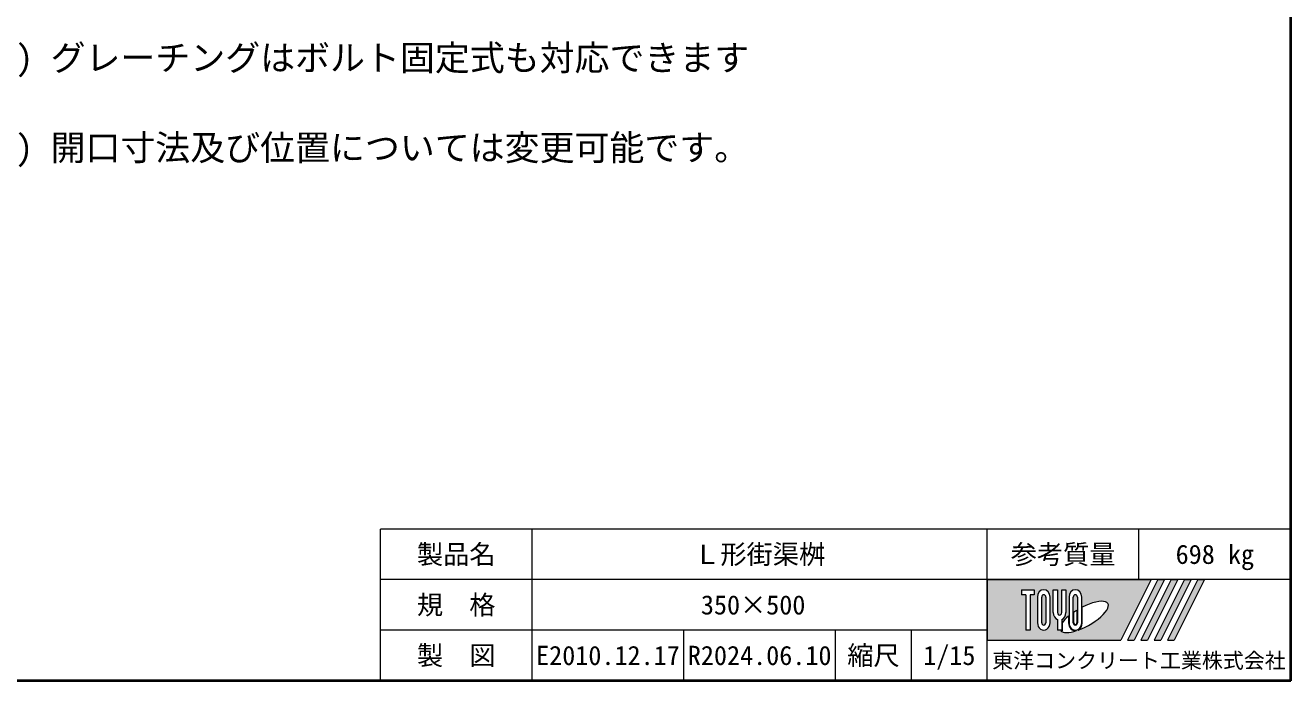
# Model space of a CAD drawing. Units: millimetres at full size, sheet at 1:15; details may follow other scales. Extents: x -4181 to 10399, y -2172 to 2767.
# Drawn here: x 8523 to 10399, y -2172 to -1200 of the extents above; entities that cross this region are included whole.
import ezdxf
from ezdxf.enums import TextEntityAlignment as Align

# ---------------------------------------------------------------- set-up
doc = ezdxf.new("R2010")
doc.units = ezdxf.units.MM
doc.header["$LTSCALE"] = 15
doc.layers.add('0_2', color=7, linetype='Continuous', lineweight=9)
doc.layers.add('枠', color=7, linetype='Continuous', lineweight=5)
doc.styles.add('ＭＳ ゴシック', font='')
doc.styles.get('ＭＳ ゴシック').set_extended_font_data('MS Gothic')

msp = doc.modelspace()

# ---------------------------------------------------------------- hatches: boundary and pattern name
at = {"layer": '枠'}
h = msp.add_hatch(color=256, dxfattribs=at)
h.paths.add_polyline_path([(9949.16, -2022.32), (9949.16, -2112.32), (10147.16, -2112.32), (10192.16, -2022.32)])
edge = h.paths.add_edge_path(flags=16)
edge.add_ellipse((10092.92, -2077.72), major_axis=(35.26, 19.74), ratio=0.3471473, start_angle=-144.31122, end_angle=72.1899, ccw=False)
edge.add_ellipse((10079.86, -2086.24), major_axis=(0, 12), ratio=0.8463542, start_angle=-160.70346, end_angle=-90)
edge.add_line((10090.02, -2086.24), (10090.02, -2063.36))
edge = h.paths.add_edge_path(flags=16)
edge.add_ellipse((10079.86, -2048.39), major_axis=(0, 11.08), ratio=0.8463542, start_angle=-90, end_angle=90, ccw=False)
edge.add_line((10089.24, -2048.39), (10089.24, -2086.24))
edge.add_ellipse((10079.86, -2086.24), major_axis=(0, 11.08), ratio=0.8463542, start_angle=90, end_angle=-90, ccw=False)
edge.add_line((10070.49, -2086.24), (10070.49, -2048.39))
edge = h.paths.add_edge_path(flags=16)
edge.add_line((10082.99, -2048.39), (10082.99, -2086.24))
edge.add_ellipse((10079.86, -2086.24), major_axis=(0, 3.69), ratio=0.8463541, start_angle=90, end_angle=-90, ccw=False)
edge.add_line((10076.74, -2086.24), (10076.74, -2048.39))
edge.add_ellipse((10079.86, -2048.39), major_axis=(0, 3.69), ratio=0.8463541, start_angle=-90, end_angle=90, ccw=False)
edge = h.paths.add_edge_path(flags=16)
edge.add_line((10082.21, -2067.74), (10082.21, -2086.24))
edge.add_ellipse((10079.86, -2086.24), major_axis=(0, 2.77), ratio=0.8463541, start_angle=90, end_angle=-90, ccw=False)
edge.add_line((10077.52, -2086.24), (10077.52, -2070.77))
edge.add_ellipse((10092.92, -2077.72), major_axis=(35.26, 19.74), ratio=0.3471473, start_angle=107.79174, end_angle=126.47132, ccw=False)
edge = h.paths.add_edge_path(flags=16)
edge.add_line((10065.8, -2037.32), (10065.8, -2071.24))
edge.add_ellipse((10056.43, -2071.24), major_axis=(0, 11.08), ratio=0.8463542, start_angle=-163.34117, end_angle=-90, ccw=False)
edge.add_line((10059.55, -2081.68), (10059.55, -2097.32))
edge.add_line((10059.55, -2097.32), (10053.3, -2097.32))
edge.add_line((10053.3, -2097.32), (10053.3, -2081.68))
edge.add_ellipse((10056.43, -2071.24), major_axis=(0, 11.08), ratio=0.8463542, start_angle=90, end_angle=163.34117, ccw=False)
edge.add_line((10047.05, -2071.24), (10047.05, -2037.32))
edge.add_line((10047.05, -2037.32), (10053.3, -2037.32))
edge.add_line((10053.3, -2037.32), (10053.3, -2071.24))
edge.add_ellipse((10056.43, -2071.24), major_axis=(0, 3.69), ratio=0.8463541, start_angle=90, end_angle=-90)
edge.add_line((10059.55, -2071.24), (10059.55, -2037.32))
edge.add_line((10059.55, -2037.32), (10065.8, -2037.32))
edge = h.paths.add_edge_path(flags=16)
edge.add_line((10069.71, -2076.69), (10069.71, -2086.24))
edge.add_ellipse((10079.86, -2086.24), major_axis=(0, 12), ratio=0.8463542, start_angle=90, end_angle=-171.54427)
edge.add_ellipse((10092.92, -2077.72), major_axis=(35.26, 19.74), ratio=0.3471473, start_angle=-178.64954, end_angle=-148.29244, ccw=False)
edge.add_line((10058.2, -2098.24), (10060.33, -2098.24))
edge.add_line((10060.33, -2098.24), (10060.33, -2086.54))
edge.add_ellipse((10092.92, -2077.72), major_axis=(35.26, 19.74), ratio=0.3471473, start_angle=148.21912, end_angle=165.90812, ccw=False)
edge = h.paths.add_edge_path(flags=16)
edge.add_ellipse((10032.99, -2048.39), major_axis=(0, 11.08), ratio=0.8463542, start_angle=-90, end_angle=90, ccw=False)
edge.add_line((10042.36, -2048.39), (10042.36, -2086.24))
edge.add_ellipse((10032.99, -2086.24), major_axis=(0, 11.08), ratio=0.8463542, start_angle=90, end_angle=-90, ccw=False)
edge.add_line((10023.61, -2086.24), (10023.61, -2048.39))
edge = h.paths.add_edge_path(flags=16)
edge.add_line((10036.11, -2048.39), (10036.11, -2086.24))
edge.add_ellipse((10032.99, -2086.24), major_axis=(0, 3.69), ratio=0.8463541, start_angle=90, end_angle=-90, ccw=False)
edge.add_line((10029.86, -2086.24), (10029.86, -2048.39))
edge.add_ellipse((10032.99, -2048.39), major_axis=(0, 3.69), ratio=0.8463541, start_angle=-90, end_angle=90, ccw=False)
h.paths.add_polyline_path([(10018.93, -2037.32), (10018.93, -2044.7), (10012.68, -2044.7), (10012.68, -2097.32), (10006.43, -2097.32), (10006.43, -2044.7), (10000.18, -2044.7), (10000.18, -2037.32)], flags=16)
for points in [[(10157.06, -2112.32), (10166.96, -2112.32), (10211.96, -2022.32), (10202.06, -2022.32)], [(10231.76, -2022.32), (10221.86, -2022.32), (10176.86, -2112.32), (10186.76, -2112.32)], [(10251.56, -2022.32), (10241.66, -2022.32), (10196.66, -2112.32), (10206.56, -2112.32)], [(10271.36, -2022.32), (10261.46, -2022.32), (10216.46, -2112.32), (10226.36, -2112.32)]]:
    msp.add_hatch(color=256, dxfattribs=at).paths.add_polyline_path(points)

# ---------------------------------------------------------------- linework, layer by layer
at = {"layer": '0_2', "lineweight": 13}
msp.add_line((10399.16, -2172.32), (9836.66, -2172.32), dxfattribs=at)
at = {"layer": '枠', "lineweight": 40}
for q in [(10399.16, 2027.68), (7504.16, -2172.32)]:
    msp.add_line((10399.16, -2172.32), q, dxfattribs=at)
at = {"layer": '枠', "lineweight": 20}
for p, q in [((10399.16, -1947.32), (9049.16, -1947.32)), ((9049.16, -2172.32), (9049.16, -1947.32)), ((9274.16, -2172.32), (9274.16, -1947.32)), ((9949.16, -2172.32), (9949.16, -1947.32)), ((10174.16, -2022.32), (10174.16, -1947.32)), ((10399.16, -2022.32), (9049.16, -2022.32)), ((9949.16, -2097.32), (9049.16, -2097.32)), ((9499.16, -2172.32), (9499.16, -2097.32)), ((9724.16, -2172.32), (9724.16, -2097.32)), ((9836.66, -2172.32), (9836.66, -2097.32))]:
    msp.add_line(p, q, dxfattribs=at)
at = {"layer": '枠'}
for p, q in [((9949.16, -2022.32), (10192.16, -2022.32)), ((9949.16, -2022.32), (9949.16, -2112.32)), ((10192.16, -2022.32), (10147.16, -2112.32)), ((10202.06, -2022.32), (10157.06, -2112.32)), ((10211.96, -2022.32), (10166.96, -2112.32)), ((10221.86, -2022.32), (10176.86, -2112.32)), ((10231.76, -2022.32), (10186.76, -2112.32)), ((10241.66, -2022.32), (10196.66, -2112.32)), ((10202.06, -2022.32), (10211.96, -2022.32)), ((10251.56, -2022.32), (10206.56, -2112.32)), ((10261.46, -2022.32), (10216.46, -2112.32)), ((10221.86, -2022.32), (10231.76, -2022.32)), ((10271.36, -2022.32), (10226.36, -2112.32)), ((10241.66, -2022.32), (10251.56, -2022.32)), ((10261.46, -2022.32), (10271.36, -2022.32)), ((10000.18, -2037.32), (10018.93, -2037.32)), ((10000.18, -2037.32), (10000.18, -2044.7)), ((10006.43, -2044.7), (10000.18, -2044.7)), ((10006.43, -2044.7), (10006.43, -2097.32)), ((10018.93, -2044.7), (10012.68, -2044.7)), ((10012.68, -2044.7), (10012.68, -2097.32)), ((10018.93, -2037.32), (10018.93, -2044.7)), ((10047.05, -2071.24), (10047.05, -2037.32)), ((10047.05, -2037.32), (10053.3, -2037.32)), ((10053.3, -2037.32), (10053.3, -2071.24)), ((10059.55, -2071.24), (10059.55, -2037.32)), ((10059.55, -2037.32), (10065.8, -2037.32)), ((10065.8, -2037.32), (10065.8, -2071.24)), ((10023.61, -2048.39), (10023.61, -2086.24)), ((10029.86, -2086.24), (10029.86, -2048.39)), ((10036.11, -2048.39), (10036.11, -2086.24)), ((10042.36, -2086.24), (10042.36, -2048.39)), ((10070.49, -2048.39), (10070.49, -2086.24)), ((10076.74, -2086.24), (10076.74, -2048.39)), ((10082.99, -2048.39), (10082.99, -2086.24)), ((10089.24, -2086.24), (10089.24, -2048.39)), ((10090.02, -2086.24), (10090.02, -2063.36)), ((10053.3, -2081.68), (10053.3, -2097.32)), ((10059.55, -2081.68), (10059.55, -2097.32)), ((10069.71, -2076.69), (10069.71, -2086.24)), ((10077.52, -2086.24), (10077.52, -2070.77)), ((10082.21, -2067.74), (10082.21, -2086.24)), ((10012.68, -2097.32), (10006.43, -2097.32)), ((10059.55, -2097.32), (10053.3, -2097.32)), ((10058.2, -2098.24), (10060.33, -2098.24)), ((10060.33, -2086.54), (10060.33, -2098.24)), ((9949.16, -2112.32), (10147.16, -2112.32)), ((10157.06, -2112.32), (10166.96, -2112.32)), ((10176.86, -2112.32), (10186.76, -2112.32)), ((10196.66, -2112.32), (10206.56, -2112.32)), ((10216.46, -2112.32), (10226.36, -2112.32))]:
    msp.add_line(p, q, dxfattribs=at)
for centre, major_axis, ratio, start_param, end_param in [((10032.99, -2048.39), (0, 11.08), 0.846354, 4.712389, 7.8539816), ((10032.99, -2048.39), (0, 3.69), 0.846354, 4.712389, 7.8539816), ((10079.86, -2048.39), (0, 11.08), 0.846354, 4.712389, 7.8539816), ((10079.86, -2048.39), (0, 3.69), 0.846354, 4.712389, 7.8539816), ((10092.92, -2077.72), (35.26, 19.74), 0.347147, 4.2621853, 7.7429163), ((10056.43, -2071.24), (0, 11.08), 0.846354, 1.5707963, 2.8017557), ((10056.43, -2071.24), (0, 3.69), 0.846354, 1.5707963, 4.712389), ((10056.43, -2071.24), (0, 11.08), 0.846354, 3.4814296, 4.712389), ((10092.92, -2077.72), (35.26, 19.74), 0.347147, 2.0815197, 2.5155126), ((10092.92, -2077.72), (35.26, 19.74), 0.347147, 1.6817405, 1.8219833), ((10032.99, -2086.24), (0, 11.08), 0.846354, 1.5707963, 4.712389), ((10032.99, -2086.24), (0, 3.69), 0.846354, 1.5707963, 4.712389), ((10092.92, -2077.72), (35.26, 19.74), 0.347147, 3.2093975, 4.2004451), ((10079.86, -2086.24), (0, 12), 0.846354, 1.5707963, 3.3154679), ((10079.86, -2086.24), (0, 11.08), 0.846354, 1.5707963, 4.712389), ((10079.86, -2086.24), (0, 3.69), 0.846354, 1.5707963, 4.712389), ((10079.86, -2086.24), (0, 2.77), 0.846354, 1.5707963, 4.712389), ((10079.86, -2086.24), (0, 12), 0.846354, 3.5338438, 4.712389)]:
    msp.add_ellipse(centre, major_axis=major_axis, ratio=ratio, start_param=start_param, end_param=end_param, dxfattribs=at)

# ---------------------------------------------------------------- texts
at = {"layer": '0_2', "style": 'ＭＳ ゴシック'}
for s, p in [('注1) グレーチングはボルト固定式も対応できます', (8430.8, -1229.09)), ('  2) 開口寸法及び位置については変更可能です。', (8430.8, -1362.42))]:
    msp.add_text(s, height=37.98, dxfattribs=at).set_placement(p, align=Align.TOP_LEFT)
at = {"layer": '枠', "style": 'ＭＳ ゴシック'}
for s, height, p in [('製品名', 28.48, (9161.66, -1984.82)), ('Ｌ形街渠桝', 28.48, (9611.66, -1984.82)), ('参考質量', 28.48, (10061.66, -1984.82)), ('698 kg', 28.48, (10286.66, -1984.82)), ('規\u3000格', 28.48, (9161.66, -2059.82)), ('350×500 ', 28.48, (9611.66, -2059.82)), ('製\u3000図', 28.48, (9161.66, -2134.82)), ('縮尺', 28.48, (9780.41, -2134.82)), ('1/15', 28.48, (9892.91, -2134.82)), ('E2010.12.17', 28.48, (9386.66, -2134.82)), ('R2024.06.10', 28.48, (9611.66, -2134.82)), ('東洋コンクリート工業株式会社', 22.79, (10174.16, -2142.32))]:
    msp.add_text(s, height=height, dxfattribs=at).set_placement(p, align=Align.MIDDLE_CENTER)

doc.saveas('drawing.dxf')
